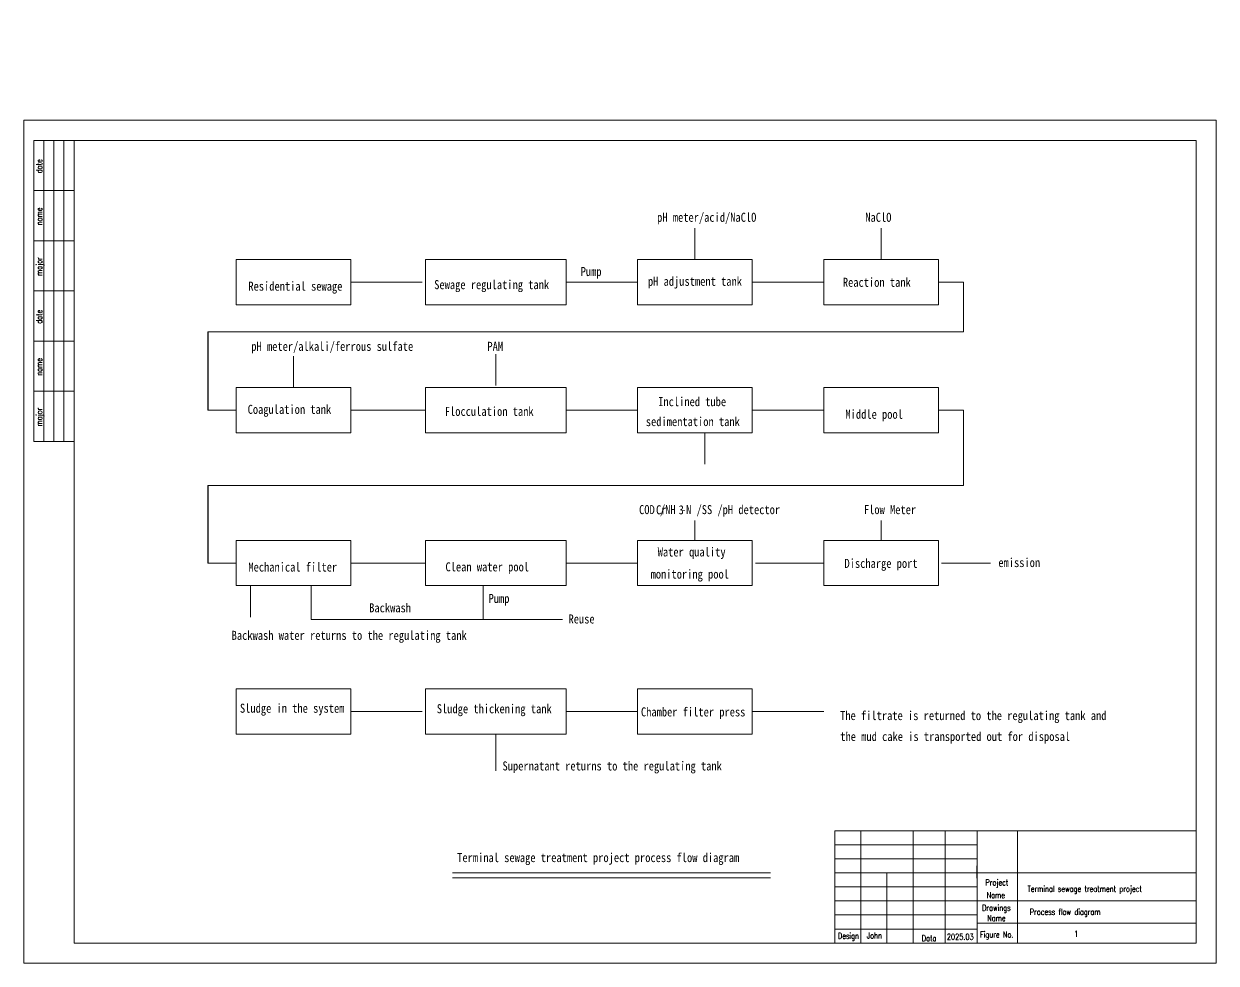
# Model space of a CAD drawing. Extents: x 838828 to 1489448, y 610351 to 848160.
# Drawn here: x 952578 to 1011978, y 801355 to 848160 of the extents above; entities that cross this region are included whole.
import ezdxf
from ezdxf.enums import TextEntityAlignment as Align

# ---------------------------------------------------------------- set-up
doc = ezdxf.new("R2010")
doc.units = 0
doc.header["$LTSCALE"] = 1000
doc.header["$MEASUREMENT"] = 0
doc.layers.get('0').update_dxf_attribs({"linetype": 'CONTINUOUS', "lineweight": 13})
doc.layers.add('HATCH', color=8, linetype='CONTINUOUS', lineweight=13)
doc.layers.add('文字', color=7, linetype='CONTINUOUS', lineweight=13)
doc.layers.add('SM', color=3, linetype='CONTINUOUS')
doc.styles.add('HZ', font='romans.shx', dxfattribs={"width": 0.7, "bigfont": 'gbcbig.shx'})
doc.styles.add('ST', font='SimSun.ttf', dxfattribs={"width": 0.8})
pattern_1 = [(228.0128, (3600, 5000), (-39999.99116, -45000.00671), [672.68, -66595.44]), (184.9697, (3150, 4500), (60000.005258, 4999.956535), [1154.34, -114279.625]), (132.5104, (2000, 4400), (49999.95359, -55000.04337), [813.94, -80580.16]), (267.2737, (50, 3150), (4999.98009, 100000.001475), [1051.19, -104067.79]), (292.8337, (0, 2100), (-25000.049527, 59999.98206), [1030.775, -102046.865]), (357.2737, (400, 1150), (-100000.001475, 4999.98009), [1051.19, -104067.79]), (37.6942, (1450, 1100), (-65000.036728, -49999.952026), [1390.145, -137624.245]), (72.2553, (2550, 1950), (35000.053814, 109999.981156), [1312.44, -129931.605]), (121.4296, (2950, 3200), (-40000.04117, 64999.975182), [1054.75, -104420.365]), (175.2364, (2400, 4100), (55000.00473, -4999.95766), [1204.16, -59003.815]), (222.3974, (1200, 4200), (-60000.036755, -54999.96041), [1557.24, -154166.875]), (138.8141, (5000, 3100), (-35000.01473, 29999.98657), [531.505, -52619.22]), (171.4692, (4600, 3450), (64999.991424, -10000.03955), [1011.185, -100107.555]), (225, (3600, 3600), (-6e-13, -5000.002), [707.105, -6363.96]), (203.1986, (3250, 4200), (24999.99865, 10000.00663), [380.79, -37698.075]), (291.8014, (2900, 4050), (-4999.99955, 15000.00137), [538.515, -26387.31]), (30.9638, (3100, 3550), (14999.9901, 10000.0124), [874.645, -28280.115]), (161.5651, (3850, 4000), (10000.0022, -4999.992), [632.455, -15178.935]), (16.3895, (0, 4050), (50000.01099, 14999.96355), [886, -87714.225]), (70.3462, (850, 4300), (-19999.97624, -55000.01068), [743.305, -73587.04]), (293.1986, (3850, 5000), (-10000.00663, 24999.99865), [761.575, -37317.29]), (343.6105, (4150, 4300), (-50000.01099, 14999.96355), [886, -87714.225]), (339.444, (0, 950), (-25000.00922, 9999.97998), [854.4, -41865.62]), (294.7751, (800, 650), (-24999.96095, 55000.01711), [715.89, -70873.215]), (66.8014, (3900, 0), (10000.00663, 24999.99865), [761.575, -37317.29]), (17.354, (4200, 700), (-65000.010095, -19999.97251), [838.155, -82977.12]), (69.444, (1450, 0), (-9999.97998, -25000.00922), [427.2, -42292.82]), (101.3099, (3600, 0), (-4999.98816, 20000.00376), [254.95, -25240.145]), (165.9638, (3550, 250), (15000.0027, -4999.9903), [1030.775, -19584.75]), (186.009, (2550, 500), (49999.998755, 4999.99659), [955.25, -94569.615]), (303.6901, (3100, 3100), (-5000.0067, 9999.9978), [721.11, -17306.645]), (353.1572, (3500, 2500), (84999.996827, -10000.03999), [1258.97, -124637.815]), (60.9454, (4750, 2350), (-20000.00014, -35000.00192), [514.78, -50963.37]), (90, (5000, 2800), (-5000, 5000), [300, -4700]), (120.2564, (2450, 650), (19999.97443, -35000.01228), [694.62, -68767.6]), (48.0128, (2100, 1250), (39999.99116, 45000.00671), [1345.36, -65922.76]), (0, (3000, 2250), (5000, 5000), [1300, -3700]), (325.3048, (4300, 2250), (-49999.971295, 35000.04305), [790.57, -78266.37]), (254.0546, (4950, 1800), (-4999.99945, -20000.00063), [728.01, -35672.54]), (207.646, (4750, 1100), (-94999.979036, -50000.038566), [1185.325, -117347.37]), (175.4261, (3700, 550), (-65000.002792, 4999.974006), [1253.995, -124145.37])]

msp = doc.modelspace()

# ---------------------------------------------------------------- hatches: boundary and pattern name
at = {"layer": 'HATCH'}
h = msp.add_hatch(dxfattribs=at)
h.set_pattern_fill('GRAVEL', color=256, scale=5000, style=0)
h.set_pattern_definition(pattern_1)
h.paths.add_polyline_path([(997429, 847590), (996859, 847590), (996859, 848160), (995279, 848160), (995279, 847010), (997429, 847010)])
h = msp.add_hatch(dxfattribs=at)
h.set_pattern_fill('GRAVEL', color=256, scale=5000, style=0)
h.set_pattern_definition(pattern_1)
h.paths.add_polyline_path([(997279, 842430), (997429, 842430), (997429, 843010), (995279, 843010), (995279, 841860), (997279, 841860), (997279, 842010)])

# ---------------------------------------------------------------- linework, layer by layer
at = {"linetype": 'Continuous'}
for p, q in [((1011978, 843355), (952578, 843355)), ((952578, 843355), (952578, 801355)), ((1011978, 801355), (1011978, 843355)), ((953078, 842355), (953078, 827355)), ((955078, 842355), (953078, 842355)), ((953578, 842355), (953578, 827355)), ((954078, 842355), (954078, 827355)), ((954578, 842355), (954578, 827355)), ((1010978, 842355), (955078, 842355)), ((955078, 842355), (955078, 802355)), ((1010978, 802355), (1010978, 842355)), ((955078, 839855), (953078, 839855)), ((955078, 837355), (953078, 837355)), ((955078, 834855), (953078, 834855)), ((955078, 832355), (953078, 832355)), ((955078, 829855), (953078, 829855)), ((955078, 827355), (953078, 827355)), ((952578, 801355), (1011978, 801355))]:
    msp.add_line(p, q, dxfattribs=at)
for p, q in [((992978, 802355), (992978, 807955)), ((992978, 807955), (1010978, 807955)), ((992989, 807955), (1010989, 807955)), ((994278, 802355), (994278, 807955)), ((996878, 802355), (996878, 807955)), ((998478, 802355), (998478, 807955)), ((1000078, 802355), (1000078, 807955)), ((1002078, 802355), (1002078, 807955)), ((992978, 807255), (1000078, 807255)), ((992978, 806555), (1000078, 806555)), ((1000060, 805588), (1000060, 806201)), ((992978, 805855), (1010978, 805855)), ((995578, 802355), (995578, 805855)), ((999660, 805856), (1000314, 805856)), ((992978, 805155), (1000078, 805155)), ((992978, 804455), (1000078, 804455)), ((1000078, 804455), (1010978, 804455)), ((992978, 803755), (1000078, 803755)), ((1000078, 803355), (1010978, 803355)), ((992978, 803055), (1000078, 803055)), ((955078, 802355), (1010978, 802355))]:
    msp.add_line(p, q)
at = {"linetype": 'ByBlock', "ltscale": 200}
for p, q in [((973936, 805856), (989773, 805856)), ((973936, 805604), (989773, 805604))]:
    msp.add_line(p, q, dxfattribs=at)
at = {"layer": 'HATCH', "ltscale": 0.001}
msp.add_line((1010978, 807955), (1010978, 802355), dxfattribs=at)
at = {"layer": 'SM', "color": 3, "linetype": 'Continuous'}
for p, q in [((961747, 832810), (961747, 828906)), ((961747, 825161), (961747, 821294))]:
    msp.add_line(p, q, dxfattribs=at)
at = {"layer": '文字', "linetype": 'Continuous'}
for p, q in [((986009, 837135), (986009, 837984)), ((995288, 837135), (995288, 837984)), ((986009, 836415), (986009, 837135)), ((995288, 836415), (995288, 837135)), ((968869, 836415), (963148, 836415)), ((963148, 836415), (963148, 834165)), ((968869, 834165), (968869, 836415)), ((979591, 836415), (972581, 836415)), ((972581, 836415), (972581, 834165)), ((979591, 834165), (979591, 836415)), ((988870, 836415), (983148, 836415)), ((983148, 836415), (983148, 834165)), ((988870, 834165), (988870, 836415)), ((998148, 836415), (992427, 836415)), ((992427, 836415), (992427, 834165)), ((998148, 834165), (998148, 836415)), ((972426, 835290), (971706, 835290)), ((983148, 835290), (982428, 835290)), ((992427, 835290), (991707, 835290)), ((999389, 835290), (998148, 835290)), ((963148, 834165), (968869, 834165)), ((972581, 834165), (979591, 834165)), ((983148, 834165), (988870, 834165)), ((992427, 834165), (998148, 834165)), ((976086, 830851), (976086, 831700)), ((966008, 830751), (966008, 831600)), ((966008, 830031), (966008, 830751)), ((976086, 830131), (976086, 830851)), ((968869, 830031), (963148, 830031)), ((963148, 830031), (963148, 827781)), ((968869, 827781), (968869, 830031)), ((972581, 827781), (972581, 830031)), ((972581, 830031), (979591, 830031)), ((979591, 830031), (979591, 827781)), ((983148, 827781), (983148, 830031)), ((983148, 830031), (988870, 830031)), ((988870, 830031), (988870, 827781)), ((992427, 827781), (992427, 830031)), ((992427, 830031), (998148, 830031)), ((998148, 830031), (998148, 827781)), ((962428, 828906), (961747, 828906)), ((963148, 828906), (962428, 828906)), ((972605, 828906), (971885, 828906)), ((983148, 828906), (982428, 828906)), ((992427, 828906), (991707, 828906)), ((999389, 828906), (998148, 828906)), ((963148, 827781), (968869, 827781)), ((979591, 827781), (972581, 827781)), ((988870, 827781), (983148, 827781)), ((986509, 826932), (986509, 827781)), ((998148, 827781), (992427, 827781)), ((986509, 826212), (986509, 826932)), ((986009, 823139), (986009, 823418)), ((995288, 823139), (995288, 823418)), ((986009, 822419), (986009, 823139)), ((995288, 822419), (995288, 823139)), ((968869, 822419), (963148, 822419)), ((963148, 822419), (963148, 820169)), ((968869, 820169), (968869, 822419)), ((972593, 820169), (972593, 822419)), ((972593, 822419), (979591, 822419)), ((979591, 822419), (979591, 820169)), ((983148, 820169), (983148, 822419)), ((983148, 822419), (988870, 822419)), ((988870, 822419), (988870, 820169)), ((992427, 820169), (992427, 822419)), ((992427, 822419), (998148, 822419)), ((998148, 822419), (998148, 820169)), ((962428, 821294), (961747, 821294)), ((963148, 821294), (962428, 821294)), ((972593, 821294), (971873, 821294)), ((983148, 821294), (982428, 821294)), ((992427, 821294), (991707, 821294)), ((1000737, 821294), (1000017, 821294)), ((963148, 820169), (968869, 820169)), ((963875, 819320), (963875, 820169)), ((966886, 819323), (966886, 820169)), ((966886, 820169), (966886, 819449)), ((979591, 820169), (972593, 820169)), ((975453, 818477), (975453, 820169)), ((988870, 820169), (983148, 820169)), ((998148, 820169), (992427, 820169)), ((963875, 818600), (963875, 819320)), ((966886, 819449), (966886, 818477)), ((979419, 818477), (978699, 818477)), ((968869, 815017), (963148, 815017)), ((963148, 815017), (963148, 812767)), ((968869, 812767), (968869, 815017)), ((979591, 815017), (972581, 815017)), ((972581, 815017), (972581, 812767)), ((979591, 812767), (979591, 815017)), ((988870, 815017), (983148, 815017)), ((983148, 815017), (983148, 812767)), ((988870, 812767), (988870, 815017)), ((971706, 813892), (968869, 813892)), ((972426, 813892), (971706, 813892)), ((982428, 813892), (979591, 813892)), ((983148, 813892), (982428, 813892)), ((991707, 813892), (988870, 813892)), ((992427, 813892), (991707, 813892)), ((963148, 812767), (968869, 812767)), ((972581, 812767), (979591, 812767)), ((976086, 811659), (976086, 812767)), ((983148, 812767), (988870, 812767)), ((976086, 810939), (976086, 811659))]:
    msp.add_line(p, q, dxfattribs=at)
at = {"layer": '文字', "color": 3, "linetype": 'Continuous'}
for p, q in [((971706, 835290), (968869, 835290)), ((982428, 835290), (979591, 835290)), ((991707, 835290), (988870, 835290)), ((999389, 835290), (999389, 832810)), ((999389, 832810), (961747, 832810)), ((971885, 828906), (968869, 828906)), ((982428, 828906), (979591, 828906)), ((991707, 828906), (988870, 828906)), ((999389, 828906), (999389, 825161)), ((999389, 825161), (961747, 825161)), ((971873, 821294), (968893, 821294)), ((982428, 821294), (979591, 821294)), ((991707, 821294), (989024, 821294)), ((1000017, 821294), (998303, 821294))]:
    msp.add_line(p, q, dxfattribs=at)
at = {"layer": '文字', "color": 4, "linetype": 'Continuous'}
for p, q in [((975453, 818477), (966886, 818477)), ((978699, 818477), (975453, 818477))]:
    msp.add_line(p, q, dxfattribs=at)

# ---------------------------------------------------------------- texts
at = {"style": 'HZ', "width": 0.8}
for s, p in [('date', (953486, 841065)), ('name', (953486, 838565)), ('major', (953486, 836065)), ('date', (953486, 833565)), ('name', (953486, 831065)), ('major', (953486, 828565))]:
    msp.add_text(s, height=300, rotation=90, dxfattribs=at).set_placement(p, align=Align.CENTER)
for s, p in [('Project', (1001055, 805228)), ('Name', (1001003, 804598)), ('Drawings', (1001029, 803967)), ('Name', (1001029, 803449)), ('Design', (993660, 802567)), ('John', (994949, 802579)), ('Data', (997679, 802447)), ('2025.03', (999232, 802520)), ('Figure No.', (1001046, 802629))]:
    msp.add_text(s, height=300, dxfattribs=at).set_placement(p, align=Align.CENTER)
for s, p in [('Terminal sewage treatment project', (1002580, 804909)), ('Process flow diagram', (1002694, 803760)), ('1', (1004907, 802663))]:
    msp.add_text(s, height=300, dxfattribs=at).set_placement(p)
at = {"layer": '文字', "linetype": 'Continuous', "style": 'ST', "width": 0.85}
for s, p in [('pH meter/acid/NaClO', (984128, 838295)), ('NaClO', (994501, 838295)), ('Pump', (980320, 835593)), ('Residential sewage', (963764, 834864)), ('Sewage regulating tank', (973022, 834939)), ('pH adjustment tank', (983670, 835106)), ('Reaction tank', (993381, 835057)), ('pH meter/alkali/ferrous sulfate', (963910, 831865)), ('PAM', (975672, 831865)), ('Inclined tube', (984182, 829109)), ('Coagulation tank', (963728, 828725)), ('Flocculation tank', (973551, 828625)), ('Middle pool', (993511, 828481)), ('sedimentation tank', (983564, 828116)), ('COD /NH -N /SS /pH detector', (983229, 823729)), ('Cr', (984074, 823720)), ('3', (985197, 823720)), ('Flow Meter', (994429, 823729)), ('Water quality', (984156, 821621)), ('Discharge port', (993462, 821051)), ('emission', (1001126, 821092)), ('Mechanical filter', (963764, 820868)), ('Clean water pool', (973583, 820877)), ('monitoring pool', (983804, 820516)), ('Pump', (975731, 819304)), ('Backwash', (969783, 818837)), ('Reuse', (979714, 818281)), ('Backwash water returns to the regulating tank', (962932, 817465)), ('Sludge in the system', (963345, 813833)), ('Sludge thickening tank', (973151, 813807)), ('Chamber filter press', (983321, 813650)), ('The filtrate is returned to the regulating tank and ', (993243, 813467)), ('the mud cake is transported out for disposal', (993253, 812426)), ('Supernatant returns to the regulating tank', (976424, 810957)), ('Terminal sewage treatment project process flow diagram', (974167, 806391))]:
    msp.add_text(s, height=450, dxfattribs=at).set_placement(p)

doc.saveas('drawing.dxf')
